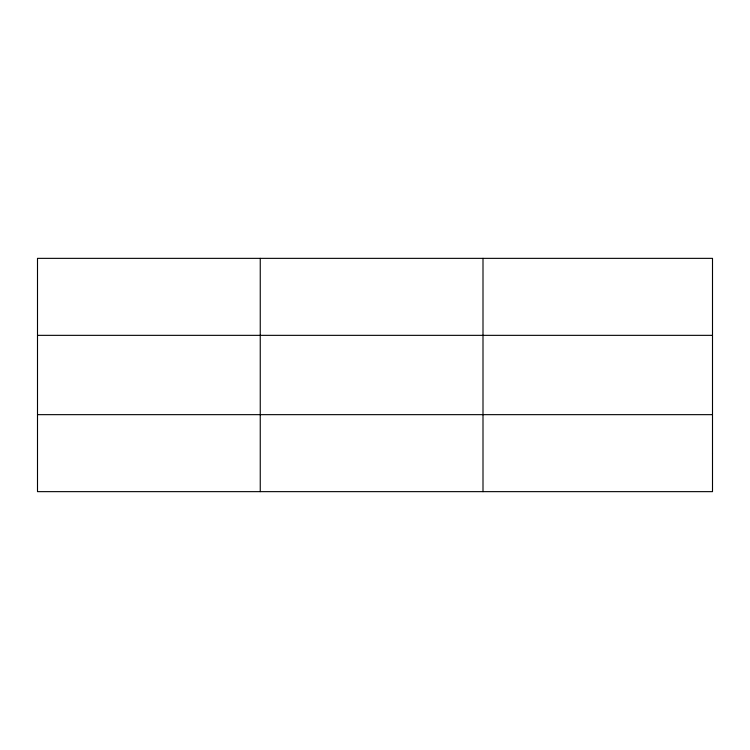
<?xml version="1.0" encoding="UTF-8"?>
<svg xmlns="http://www.w3.org/2000/svg" width="750" height="750" viewBox="0 0 750 750"><rect width="100%" height="100%" fill="white"/><g stroke="black" fill="none" stroke-linecap="round" stroke-linejoin="round"><path stroke-width="1.12" d="M260.25 491.644L260.25 258.356M483 491.644L483 258.356M37.5 335.344L712.5 335.344M37.5 414.656L712.5 414.656M712.5 453.15L712.5 491.644L37.5 491.644L37.5 258.356L712.5 258.356L712.5 453.15"/></g></svg>
